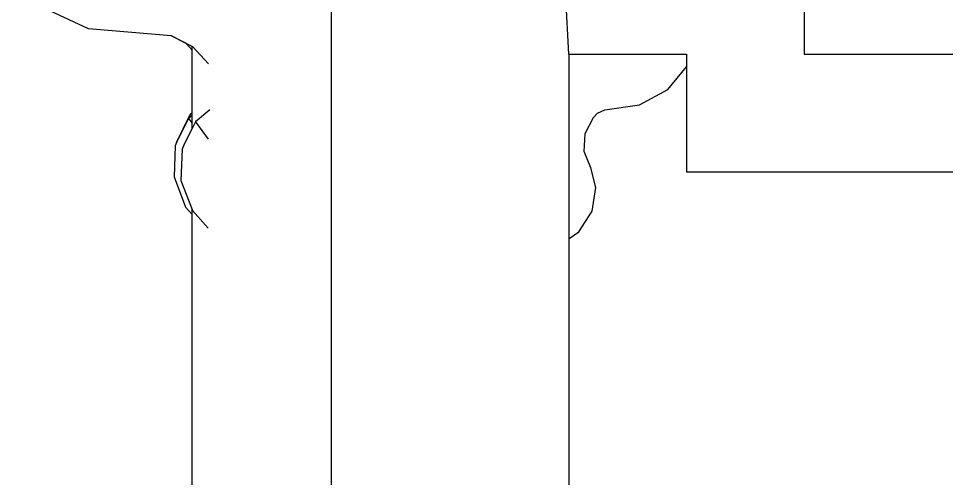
# Model space of a CAD drawing. Extents: x -24961 to 905641, y -154323 to 635957.
# Drawn here: x 394324 to 395111, y -145289 to -144899 of the extents above; entities that cross this region are included whole.
import ezdxf

# ---------------------------------------------------------------- set-up
doc = ezdxf.new("R2010")
doc.units = 0
doc.header["$LTSCALE"] = 1000
doc.header["$MEASUREMENT"] = 0
doc.layers.add('DOTE', color=1, linetype='Continuous')

msp = doc.modelspace()

# ---------------------------------------------------------------- linework, layer by layer
for p, q in [((394785.05, -144824.3), (394790.85, -144929.1)), ((394990.85, -144829.1), (394990.85, -144929.1)), ((394383.33, -144907.66), (394324.04, -144879.87)), ((394453.62, -144913.69), (394383.33, -144907.66)), ((394466.18, -144920.05), (394453.62, -144913.69)), ((394453.78, -144913.71), (394453.62, -144913.69)), ((394471.25, -144922.55), (394453.78, -144913.71)), ((394471.25, -144925.7), (394466.18, -144920.05)), ((394472.06, -144922.96), (394471.25, -144922.55)), ((394471.25, -144925.7), (394471.25, -144922.55)), ((394471.25, -144978.99), (394471.25, -144925.7)), ((394485.13, -144937.49), (394472.06, -144922.96)), ((394790.85, -144929.1), (394791.25, -144929.1)), ((394791.25, -144929.1), (394890.85, -144929.1)), ((394791.25, -145085.44), (394791.25, -144929.1)), ((394890.85, -144929.1), (394890.85, -144939.95)), ((394990.85, -144929.1), (395753.61, -144929.1)), ((394875.16, -144959.09), (394890.85, -144939.95)), ((394890.85, -144939.95), (394890.85, -145029.1)), ((394851.11, -144972.09), (394875.16, -144959.09)), ((394486.48, -144976.45), (394474.08, -144986.64)), ((394815.44, -144979.13), (394821.46, -144976.4)), ((394821.46, -144976.4), (394851.11, -144972.09)), ((394469.66, -144980.33), (394458.46, -145003.53)), ((394458.46, -145003.53), (394468.93, -144982.03)), ((394468.19, -144983.72), (394458.46, -145003.53)), ((394471.25, -144981.21), (394468.19, -144983.72)), ((394468.93, -144982.03), (394468.19, -144983.72)), ((394468.19, -144983.72), (394471.25, -144987.77)), ((394468.93, -144982.03), (394469.66, -144980.33)), ((394471.25, -144978.99), (394469.66, -144980.33)), ((394471.25, -144981.21), (394471.25, -144978.99)), ((394471.25, -144987.77), (394471.25, -144981.21)), ((394804.87, -144996.54), (394811.87, -144982.96)), ((394811.87, -144982.96), (394815.44, -144979.13)), ((394474.08, -144986.64), (394464.35, -145006.44)), ((394471.25, -144992.13), (394464.35, -145006.44)), ((394464.35, -145006.44), (394471.25, -144992.26)), ((394471.25, -144992.13), (394471.25, -144987.77)), ((394471.25, -144992.23), (394471.25, -144992.13)), ((394471.25, -144992.26), (394471.25, -144992.23)), ((394474.46, -144985.74), (394474.08, -144986.64)), ((394474.08, -144986.64), (394485.09, -145001.2)), ((394804.15, -145011.54), (394804.87, -144996.54)), ((394456.87, -145006.84), (394455.98, -145033.23)), ((394458.2, -145004.08), (394456.87, -145006.84)), ((394458.2, -145004.08), (394458.46, -145003.56)), ((394458.46, -145003.53), (394458.46, -145003.56)), ((394464.08, -145006.99), (394462.75, -145009.75)), ((394464.08, -145006.99), (394464.35, -145006.47)), ((394464.35, -145006.44), (394464.35, -145006.47)), ((394462.75, -145009.75), (394461.87, -145036.14)), ((394809.84, -145025.63), (394804.15, -145011.54)), ((394813.96, -145042.22), (394809.84, -145025.63)), ((395853.61, -145029.1), (394890.85, -145029.1)), ((394455.98, -145033.23), (394465.76, -145058.88)), ((394461.87, -145036.14), (394471.25, -145060.75)), ((394810.85, -145062.39), (394813.96, -145042.22)), ((394465.76, -145058.88), (394471.25, -145064.97)), ((394471.25, -145064.97), (394471.25, -145060.75)), ((394471.25, -145060.75), (394471.65, -145061.79)), ((394471.65, -145061.79), (394484.99, -145076.6)), ((394799.46, -145079.9), (394810.85, -145062.39)), ((394471.25, -147873), (394471.25, -145064.97)), ((394791.25, -145085.44), (394799.46, -145079.9)), ((394791.25, -147105.97), (394791.25, -145085.44))]:
    msp.add_line(p, q)
at = {"layer": 'DOTE'}
msp.add_line((394589.73, -148961.41), (394589.73, -125705.91), dxfattribs=at)

doc.saveas('drawing.dxf')
